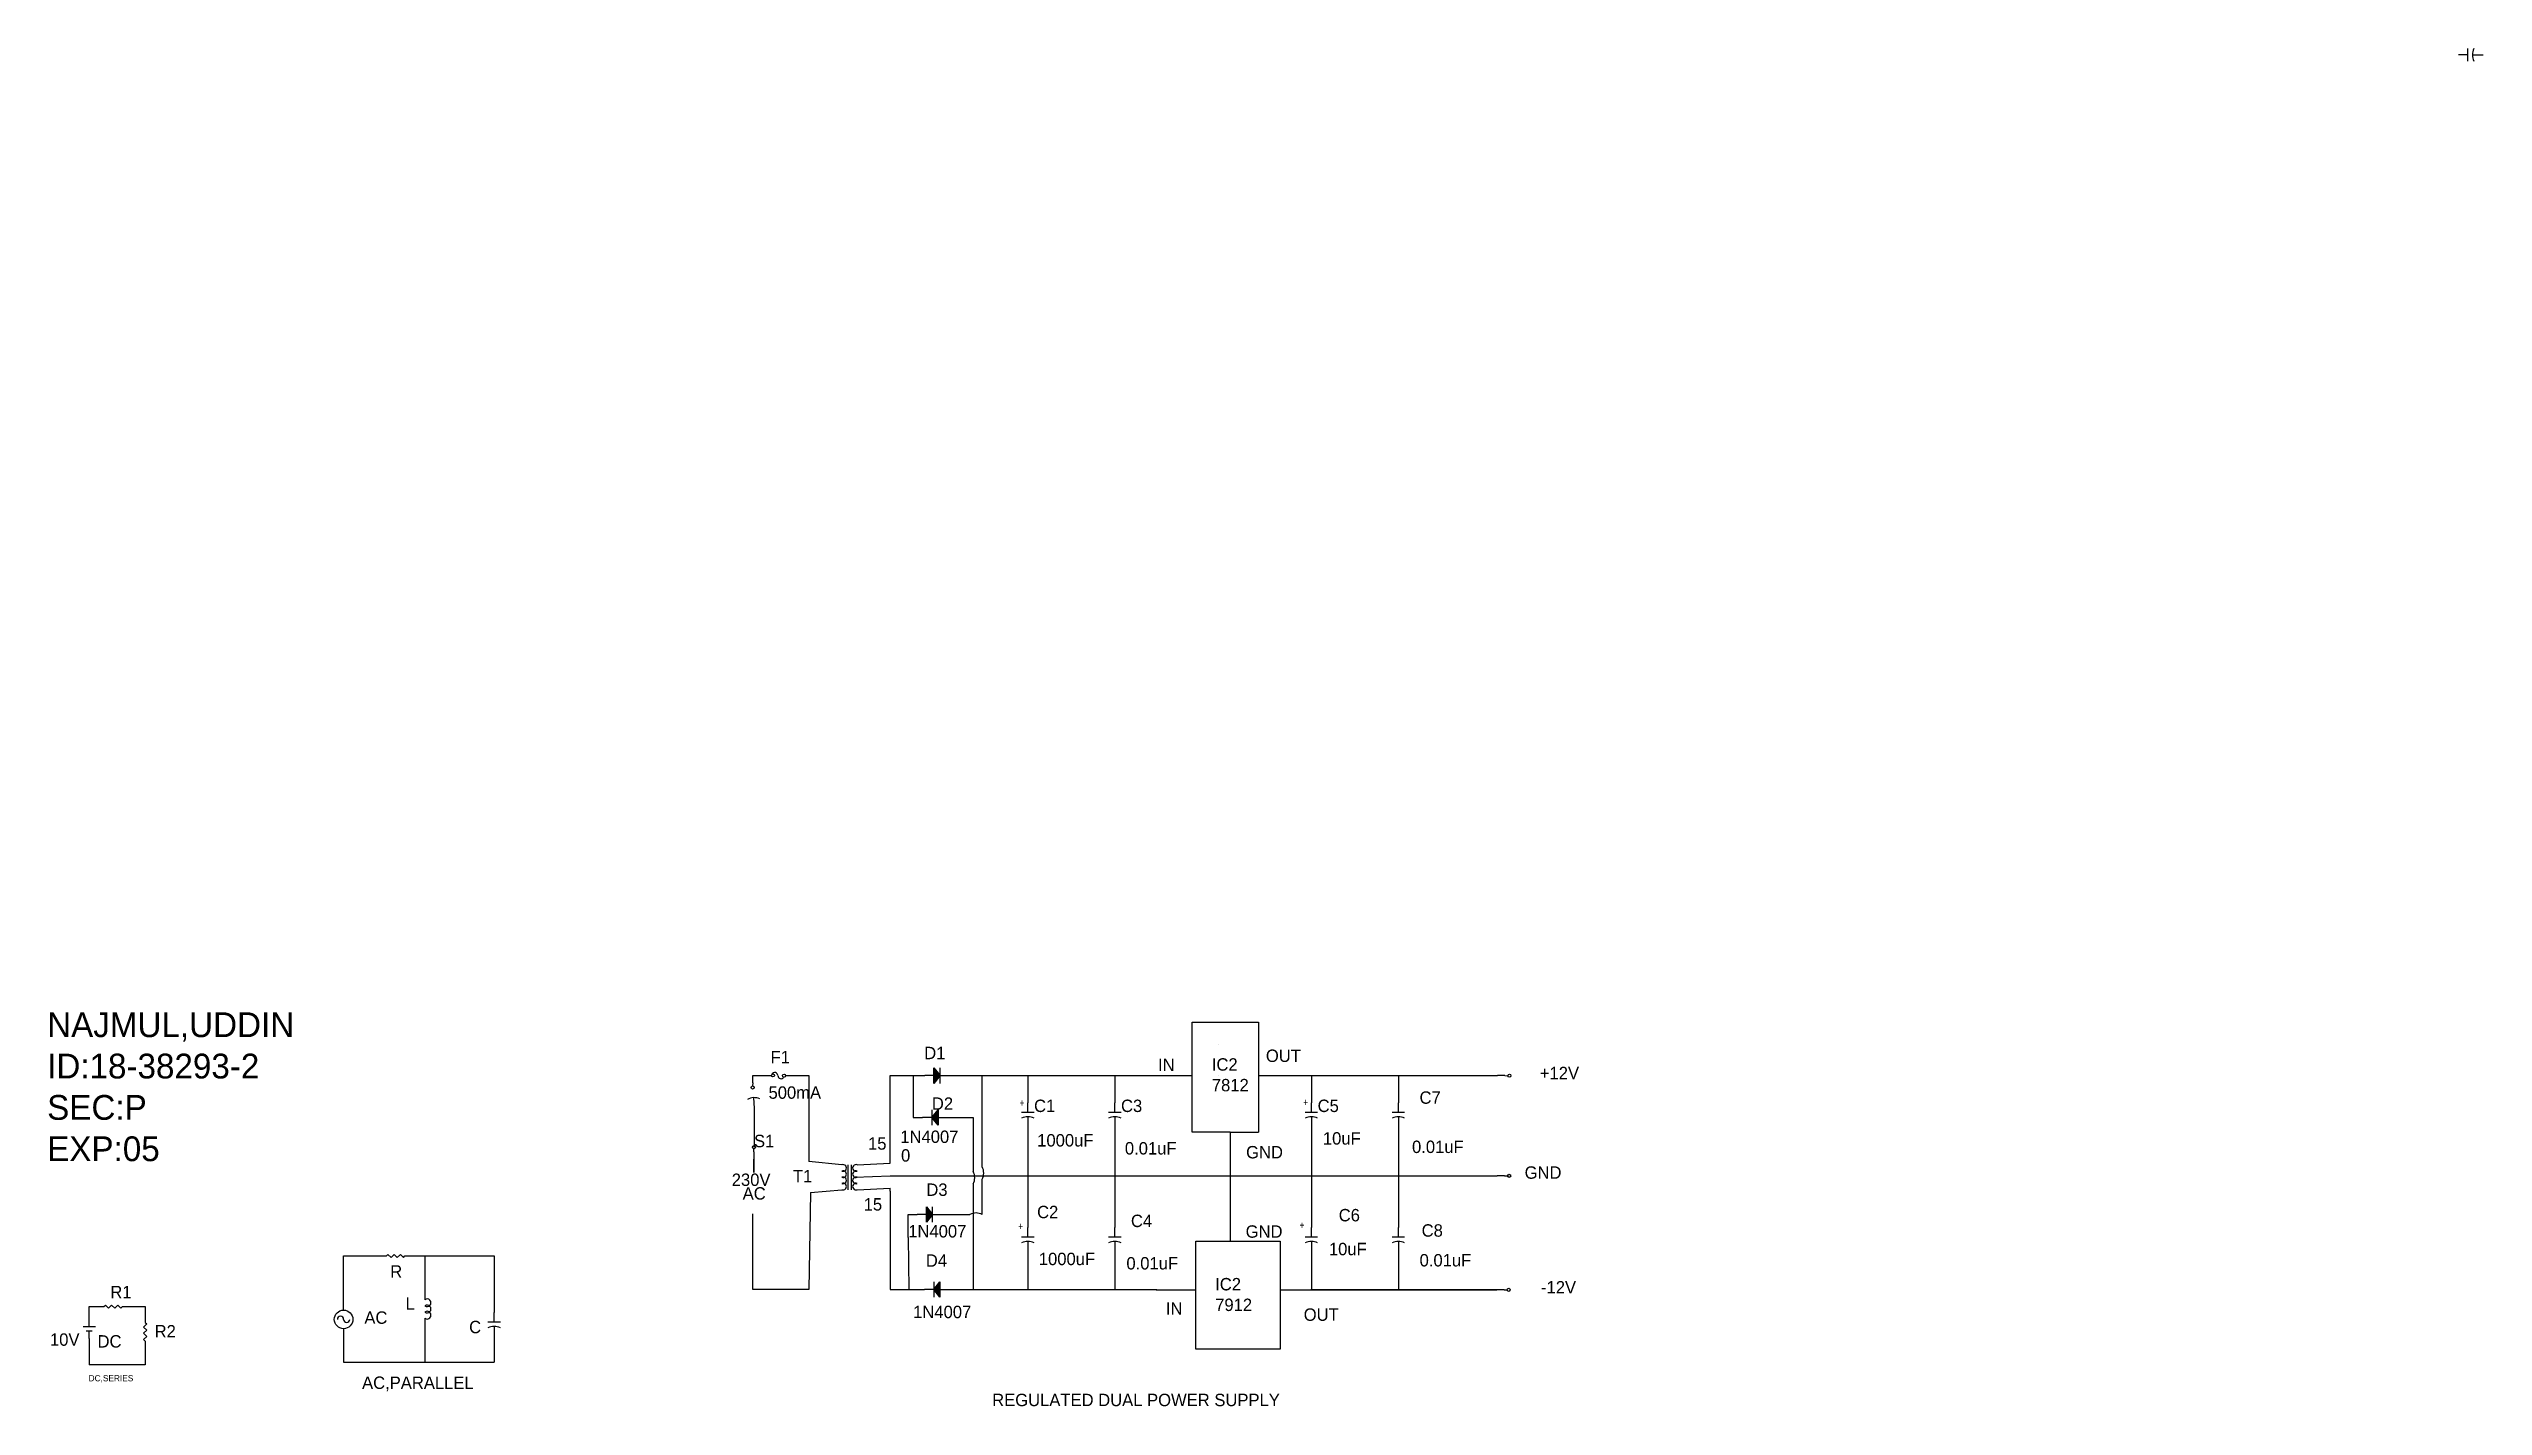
# Model space of a CAD drawing. Header units: inches. Extents: x 0 to 47, y -0.1 to 48.
# Drawn here: x 7.74 to 46.98, y 26.13 to 48.03 of the extents above; entities outside this region: 1.
import ezdxf

# ---------------------------------------------------------------- set-up
doc = ezdxf.new("R2010")
doc.units = ezdxf.units.IN
doc.header["$MEASUREMENT"] = 0

# ---------------------------------------------------------------- blocks, each defined once
blk = doc.blocks.new('Capacitor')
at = {"color": 7}
for p, q in [((0.15, 0), (0, 0)), ((0.15, -0.1), (0.15, 0.1)), ((0.225, 0), (0.4, 0))]:
    blk.add_line(p, q, dxfattribs=at)
blk.add_arc((0.4375, 0), 0.2125, 151.9275, 208.0725, dxfattribs=at)
blk = doc.blocks.new('Resistor')
at = {"color": 7}
blk.add_lwpolyline([(0, 0), (0.05, 0), (0.075, 0.025), (0.125, -0.025), (0.175, 0.025), (0.225, -0.025), (0.275, 0.025), (0.325, -0.025), (0.35, 0), (0.4, 0)], dxfattribs=at)
blk = doc.blocks.new('Inductor')
at = {"color": 7}
for p, q in [((0, 0), (0.05, 0)), ((0.35, 0), (0.4, 0))]:
    blk.add_line(p, q, dxfattribs=at)
for centre in [(0.1, 0.0375), (0.2, 0.0375), (0.3, 0.0375)]:
    blk.add_arc(centre, 0.0625, 323.1301, 216.8699, dxfattribs=at)
blk = doc.blocks.new('Diode')
at = {"color": 7}
for p, q in [((0.15, 0), (0, 0)), ((0.15, 0.125), (0.25, 0)), ((0.15, -0.125), (0.15, 0.125)), ((0.25, 0), (0.15, -0.125)), ((0.25, -0.125), (0.25, 0.125)), ((0.25, 0), (0.4, 0))]:
    blk.add_line(p, q, dxfattribs=at)
blk.add_solid([(0.15, -0.125), (0.25, 0), (0.15, 0.125)], dxfattribs=at)
blk = doc.blocks.new('Transformer')
at = {"color": 7}
for p, q in [((0.1, 0), (0.1, 0.4)), ((0.15, 0.4), (0.15, 0))]:
    blk.add_line(p, q, dxfattribs=at)
for centre, start, end in [((0.021, 0.35), 247.3801, 112.6199), ((0.229, 0.35), 67.3801, 292.6199), ((0.021, 0.25), 247.3801, 112.6199), ((0.021, 0.15), 247.3801, 112.6199), ((0.021, 0.05), 247.3801, 112.6199), ((0.229, 0.25), 67.3801, 292.6199), ((0.229, 0.15), 67.3801, 292.6199), ((0.229, 0.05), 67.3801, 292.6199)]:
    blk.add_arc(centre, 0.0542, start, end, dxfattribs=at)
blk = doc.blocks.new('Generator - AC')
at = {"color": 7}
for p, q in [((0, 0), (0.05, 0)), ((0.35, 0), (0.4, 0))]:
    blk.add_line(p, q, dxfattribs=at)
blk.add_circle((0.2, 0), 0.15, dxfattribs=at)
for centre, start, end in [((0.15, 0), 0, 180), ((0.25, 0), 180, 0)]:
    blk.add_arc(centre, 0.05, start, end, dxfattribs=at)

msp = doc.modelspace()

# ---------------------------------------------------------------- linework, layer by layer
for p, q in [((26.17, 30.556), (26.17, 32.328)), ((26.17, 32.328), (27.235, 32.328)), ((27.235, 32.328), (27.235, 30.556)), ((26.59, 31.967), (26.59, 31.967)), ((19.084, 31.467), (19.264, 31.467)), ((19.084, 31.351), (19.084, 31.467)), ((19.314, 31.467), (19.337, 31.467)), ((19.664, 31.467), (19.991, 31.467)), ((19.991, 31.467), (19.991, 30.083)), ((21.3, 30.103), (21.3, 31.467)), ((21.3, 31.467), (21.591, 31.467)), ((21.591, 31.467), (21.856, 31.467)), ((21.673, 31.467), (21.673, 30.791)), ((22.256, 31.467), (23.519, 31.467)), ((22.784, 29.995), (22.784, 31.467)), ((23.519, 31.467), (23.519, 31.03)), ((23.519, 31.467), (24.921, 31.467)), ((24.921, 31.467), (24.921, 31.03)), ((24.921, 31.467), (25.599, 31.467)), ((25.599, 31.467), (26.17, 31.467)), ((26.59, 31.467), (26.59, 31.467)), ((27.235, 31.467), (28.09, 31.467)), ((28.09, 31.467), (28.09, 31.03)), ((28.09, 31.467), (29.492, 31.467)), ((28.09, 31.467), (31.09, 31.467)), ((29.492, 31.467), (29.492, 31.03)), ((31.207, 31.467), (31.09, 31.467)), ((19.105, 30.937), (19.105, 30.313)), ((21.673, 30.791), (21.822, 30.791)), ((22.222, 30.791), (22.638, 30.791)), ((22.638, 30.791), (22.638, 30.026)), ((23.519, 30.63), (23.519, 29.019)), ((24.921, 30.63), (24.921, 29.019)), ((28.09, 30.63), (28.09, 29.019)), ((29.492, 30.63), (29.492, 29.019)), ((19.103, 30.238), (19.103, 30.122)), ((26.779, 30.556), (26.17, 30.556)), ((26.779, 30.556), (26.779, 28.797)), ((26.779, 30.556), (27.235, 30.556)), ((19.103, 30.122), (19.103, 30.122)), ((20.52, 30.028), (19.991, 30.083)), ((20.728, 29.828), (21.3, 29.853)), ((20.77, 30.028), (21.3, 30.053)), ((21.3, 29.853), (31.085, 29.853)), ((22.638, 30.026), (22.638, 29.92)), ((31.202, 29.853), (31.085, 29.853)), ((20.017, 29.584), (19.991, 28.017)), ((20.017, 29.584), (20.52, 29.628)), ((20.77, 29.628), (21.3, 29.653)), ((21.3, 29.603), (21.3, 29.296)), ((22.638, 29.72), (22.638, 28.017)), ((22.784, 29.227), (22.784, 29.795)), ((19.084, 28.017), (19.084, 29.238)), ((21.3, 29.296), (21.3, 28.857)), ((21.591, 28.857), (21.591, 29.227)), ((21.591, 29.227), (21.733, 29.227)), ((22.133, 29.227), (22.521, 29.227)), ((22.521, 29.227), (22.521, 29.227)), ((22.521, 29.227), (22.584, 29.227)), ((21.3, 28.857), (21.3, 28.017)), ((21.591, 28.857), (21.602, 28.017)), ((26.229, 27.055), (26.229, 28.797)), ((26.229, 28.797), (26.52, 28.797)), ((26.52, 28.797), (27.585, 28.797)), ((27.585, 28.797), (27.585, 27.055)), ((12.489, 27.686), (12.489, 28.559)), ((12.489, 28.559), (13.129, 28.559)), ((13.529, 28.559), (14.916, 28.559)), ((13.798, 28.559), (13.798, 27.854)), ((14.916, 28.559), (14.916, 27.648)), ((23.519, 28.619), (23.519, 28.017)), ((24.921, 28.619), (24.921, 28.017)), ((28.09, 28.619), (28.09, 28.017)), ((29.492, 28.619), (29.492, 28.017)), ((19.991, 28.017), (19.084, 28.017)), ((21.3, 28.017), (21.602, 28.017)), ((21.602, 28.017), (21.851, 28.017)), ((22.251, 28.017), (25.599, 28.017)), ((25.588, 28.015), (26.229, 28.015)), ((27.585, 28.015), (28.079, 28.015)), ((28.079, 28.015), (28.09, 28.017)), ((28.079, 28.015), (31.079, 28.015)), ((31.079, 28.015), (28.079, 28.015)), ((28.09, 28.017), (28.09, 28.015)), ((31.196, 28.015), (31.079, 28.015)), ((8.389, 27.543), (8.389, 27.743)), ((8.389, 27.743), (8.575, 27.743)), ((8.975, 27.743), (9.29, 27.743)), ((9.29, 27.743), (9.29, 27.537)), ((13.798, 27.504), (13.798, 26.848)), ((8.389, 27.228), (8.389, 27.028)), ((9.29, 27.137), (9.29, 26.803)), ((12.489, 27.386), (12.489, 26.848)), ((14.916, 27.248), (14.916, 26.848)), ((8.389, 27.028), (8.389, 26.803)), ((9.29, 26.803), (8.389, 26.803)), ((12.489, 26.848), (14.916, 26.848)), ((27.585, 27.055), (26.229, 27.055))]:
    msp.add_line(p, q)
at = {"color": 7}
for p, q in [((19.264, 31.467), (19.314, 31.467)), ((19.337, 31.467), (19.385, 31.467)), ((19.614, 31.467), (19.664, 31.467)), ((31.207, 31.467), (31.257, 31.466)), ((19.084, 31.351), (19.083, 31.301)), ((19.097, 31.112), (19.105, 30.937)), ((19.097, 31.112), (19.105, 30.937)), ((21.972, 30.791), (21.822, 30.791)), ((21.972, 30.916), (21.972, 30.666)), ((21.972, 30.791), (22.072, 30.916)), ((22.072, 30.666), (21.972, 30.791)), ((22.072, 30.916), (22.072, 30.666)), ((22.072, 30.791), (22.222, 30.791)), ((19.103, 30.238), (19.104, 30.288)), ((21.3, 30.053), (21.3, 30.103)), ((31.202, 29.853), (31.252, 29.852)), ((21.3, 29.603), (21.3, 29.653)), ((22.001, 28.017), (21.851, 28.017)), ((22.001, 28.142), (22.001, 27.892)), ((22.001, 28.017), (22.101, 28.142)), ((22.101, 27.892), (22.001, 28.017)), ((22.101, 28.142), (22.101, 27.892)), ((22.101, 28.017), (22.251, 28.017)), ((31.196, 28.015), (31.246, 28.013)), ((8.389, 27.418), (8.389, 27.543)), ((8.489, 27.418), (8.289, 27.418)), ((8.339, 27.353), (8.439, 27.353)), ((8.389, 27.228), (8.389, 27.353))]:
    msp.add_line(p, q, dxfattribs=at)
for points in [[(19.103, 30.122), (19.103, 30.122), (19.103, 29.907), (19.103, 29.907)], [(19.084, 29.479), (19.084, 29.479), (19.084, 29.479), (19.084, 29.479)]]:
    msp.add_lwpolyline(points, close=True)
for centre, radius in [((19.41, 31.47), 0.025), ((19.589, 31.467), 0.025), ((31.282, 31.465), 0.025), ((19.082, 31.276), 0.025), ((19.105, 30.313), 0.025), ((31.277, 29.851), 0.025), ((31.271, 28.013), 0.025), ((12.489, 27.536), 0.15)]:
    msp.add_circle(centre, radius, dxfattribs=at)
for centre, radius, start, end in [((19.439, 31.467), 0.05, 0, 153.0333), ((19.539, 31.467), 0.05, 180, 331.045), ((19.107, 30.9), 0.212, 64.4706, 120.6156), ((19.107, 30.9), 0.212, 64.4706, 120.6156), ((22.451, 29.82), 0.212, 331.9275, 28.0725), ((22.596, 29.895), 0.212, 331.9275, 28.0725), ((22.684, 29.04), 0.212, 61.9275, 118.0725), ((12.439, 27.536), 0.05, 0, 180), ((12.539, 27.536), 0.05, 180, 0)]:
    msp.add_arc(centre, radius, start, end, dxfattribs=at)
for points in [[(22.072, 30.916), (21.972, 30.791), (22.072, 30.666)], [(22.101, 28.142), (22.001, 28.017), (22.101, 27.892)]]:
    msp.add_solid(points, dxfattribs=at)

# ---------------------------------------------------------------- block references
for name, p in [('Capacitor', (46.58, 47.927)), ('Diode', (21.856, 31.467)), ('Transformer', (20.52, 29.628)), ('Diode', (21.733, 29.227)), ('Resistor', (13.129, 28.559)), ('Resistor', (8.575, 27.743)), ('Generator - AC', (0, 0))]:
    msp.add_blockref(name, p)
at = {"rotation": 270}
for name, p in [('Capacitor', (23.519, 31.03)), ('Capacitor', (24.921, 31.03)), ('Capacitor', (28.09, 31.03)), ('Capacitor', (29.492, 31.03)), ('Capacitor', (23.519, 29.019)), ('Capacitor', (24.921, 29.019)), ('Capacitor', (28.09, 29.019)), ('Capacitor', (29.492, 29.019)), ('Inductor', (13.798, 27.904)), ('Resistor', (9.29, 27.537)), ('Capacitor', (14.916, 27.648))]:
    msp.add_blockref(name, p, dxfattribs=at)

# ---------------------------------------------------------------- texts
for s, p in [('F1', (19.372, 31.666)), ('D1', (21.849, 31.732)), ('OUT', (27.356, 31.687)), ('IN', (25.617, 31.543)), ('7812', (26.485, 31.214)), ('IC2', (26.485, 31.547)), ('+12V', (31.772, 31.409)), ('500mA', (19.339, 31.094)), ('D2', (21.972, 30.916)), ('C1', (23.619, 30.88)), ('C3', (25.021, 30.88)), ('C5', (28.19, 30.88)), ('C7', (29.833, 31.013)), ('S1', (19.105, 30.313)), ('15', (20.943, 30.273)), ('1N4007', (21.463, 30.381)), ('0', (21.475, 30.08)), ('1000uF', (23.67, 30.324)), ('0.01uF', (25.083, 30.195)), ('GND', (27.037, 30.132)), ('10uF', (28.275, 30.355)), ('0.01uF', (29.712, 30.219)), ('230V', (18.746, 29.688)), ('T1', (19.732, 29.746)), ('GND', (31.527, 29.804)), ('AC', (18.922, 29.468)), ('15', (20.873, 29.291)), ('D3', (21.883, 29.528)), ('1N4007', (21.591, 28.857)), ('C2', (23.668, 29.168)), ('C4', (25.181, 29.025)), ('GND', (27.03, 28.853)), ('C6', (28.53, 29.117)), ('C8', (29.867, 28.87)), ('10uF', (28.372, 28.571)), ('D4', (21.875, 28.385)), ('1000uF', (23.696, 28.411)), ('0.01uF', (25.108, 28.341)), ('0.01uF', (29.834, 28.39)), ('7912', (26.539, 27.671)), ('IC2', (26.539, 28.004)), ('-12V', (31.791, 27.954)), ('1N4007', (21.67, 27.556)), ('IN', (25.744, 27.611)), ('OUT', (27.966, 27.513))]:
    msp.add_text(s, height=0.2).set_placement(p)
at = {"color": 7, "width": 0.833}
for p in [(23.385, 30.969), (27.96, 30.979), (23.364, 28.977), (27.899, 28.997)]:
    msp.add_text('+', height=0.12, dxfattribs=at).set_placement(p)
at = {"attachment_point": 1}
for s, insert, char_height, width in [('NAJMUL,UDDIN\\PID:18-38293-2\\PSEC:P\\PEXP:05', (7.711, 32.488), 0.4, 5.56584), ('R', (13.241, 28.409), 0.2, 0.88386), ('R1', (8.729, 28.077), 0.2, 0.72648), ('L', (13.488, 27.892), 0.2, 1.49888), ('AC', (12.824, 27.665), 0.2, 1.18582), ('C', (14.513, 27.513), 0.2, 1.33761), ('10V', (7.756, 27.311), 0.2, 0.91395), ('DC', (8.523, 27.282), 0.2, 1.35921), ('R2', (9.443, 27.445), 0.2, 1.23032), ('DC,SERIES', (8.379, 26.638), 0.1, 1.45395), ('AC,PARALLEL', (12.787, 26.615), 0.2, 1.50819), ('REGULATED DUAL POWER SUPPLY', (22.944, 26.337), 0.2, 6.32139)]:
    msp.add_mtext(s, dxfattribs=dict(at, insert=insert, char_height=char_height, width=width))

doc.saveas('drawing.dxf')
